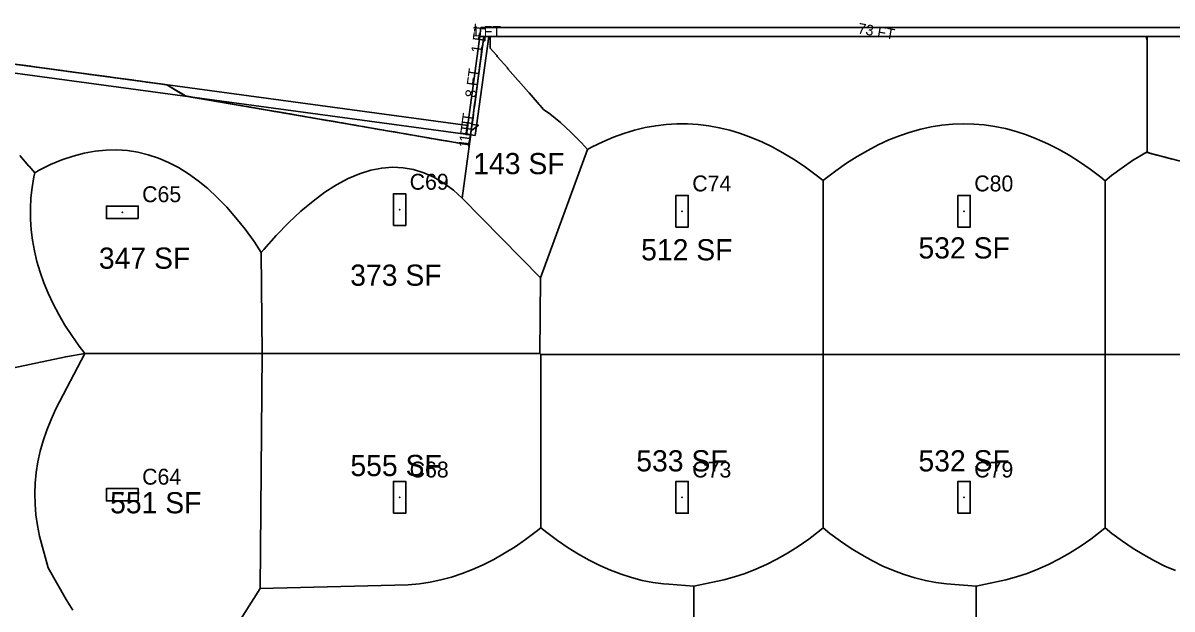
# Model space of a CAD drawing. Header units: metres. Extents: x 3272 to 9634, y 5311 to 56288.
# Drawn here: x 6861 to 8162, y 39256 to 39920 of the extents above; entities that cross this region are included whole.
import ezdxf
from ezdxf.enums import TextEntityAlignment as Align

# ---------------------------------------------------------------- set-up
doc = ezdxf.new("R2010")
doc.units = ezdxf.units.M
for name, color, linetype in [('BOUNDARY', 5, 'Continuous'), ('COL-LABEL', 2, 'Continuous'), ('COLS', 2, 'Continuous'), ('FLOOR_4_AREA_LABELS', 3, 'Continuous'), ('FLOOR_4_BOUNDARY', 5, 'Continuous'), ('FLOOR_4_COLUMNS', 7, 'Continuous'), ('FLOOR_4_FASCADE_COLUMNS', 30, 'Continuous'), ('FLOOR_4_FASCADE_WALLS', 4, 'Continuous'), ('FLOOR_4_LARGE_TRIBUTARY', 6, 'Continuous'), ('FLOOR_4_TRIBUTARY_COL_45', 2, 'Continuous'), ('FLOOR_4_TRIBUTARY_COL_46', 2, 'Continuous'), ('FLOOR_4_TRIBUTARY_COL_49', 2, 'Continuous'), ('FLOOR_4_TRIBUTARY_COL_50', 2, 'Continuous'), ('FLOOR_4_TRIBUTARY_COL_54', 2, 'Continuous'), ('FLOOR_4_TRIBUTARY_COL_58', 2, 'Continuous'), ('FLOOR_4_TRIBUTARY_COL_59', 2, 'Continuous'), ('FLOOR_4_TRIBUTARY_COL_62', 2, 'Continuous'), ('FLOOR_4_TRIBUTARY_COL_63', 2, 'Continuous'), ('FLOOR_4_TRIBUTARY_COL_64', 2, 'Continuous'), ('FLOOR_4_WALL_TRIBUTARY_117', 1, 'Continuous'), ('FLOOR_4_WALL_TRIBUTARY_118', 1, 'Continuous'), ('FLOOR_4_WALL_TRIBUTARY_120', 1, 'Continuous'), ('FLOOR_4_WALL_TRIBUTARY_121', 1, 'Continuous'), ('FLOOR_4_WALL_TRIBUTARY_136', 1, 'Continuous'), ('FLOOR_4_WALL_TRIBUTARY_137', 1, 'Continuous'), ('FLOOR_4_WALL_TRIBUTARY_138', 1, 'Continuous'), ('FLOOR_4_WALL_TRIBUTARY_139', 1, 'Continuous'), ('WALL', 4, 'Continuous')]:
    doc.layers.add(name, color=color, linetype=linetype)

msp = doc.modelspace()

# ---------------------------------------------------------------- linework, layer by layer
at = {"layer": 'BOUNDARY'}
msp.add_lwpolyline([(6775.3, 39884), (7023.9, 39850.3), (7045, 39837.5), (7366.2, 39782.2), (7382.6, 39905), (8133.7, 39905), (8133.7, 39773.5), (8214.7, 39752.6)], dxfattribs=at)
at = {"layer": 'COLS'}
for points in [[(7280.2, 39690.9), (7294.2, 39690.9), (7294.2, 39726.9), (7280.2, 39726.9)], [(7600.2, 39689), (7614.2, 39689), (7614.2, 39725), (7600.2, 39725)], [(7919.5, 39689), (7933.5, 39689), (7933.5, 39725), (7919.5, 39725)], [(6991.3, 39698.8), (6991.3, 39712.8), (6955.3, 39712.8), (6955.3, 39698.8)], [(7280.2, 39364.9), (7294.2, 39364.9), (7294.2, 39400.9), (7280.2, 39400.9)], [(7600.2, 39364.9), (7614.2, 39364.9), (7614.2, 39400.9), (7600.2, 39400.9)], [(7919.5, 39364.9), (7933.5, 39364.9), (7933.5, 39400.9), (7919.5, 39400.9)], [(6991.3, 39378.8), (6991.3, 39392.8), (6955.3, 39392.8), (6955.3, 39378.8)]]:
    msp.add_lwpolyline(points, close=True, dxfattribs=at)
at = {"layer": 'FLOOR_4_BOUNDARY'}
msp.add_lwpolyline([(6775.3, 39884), (7023.9, 39850.3), (7045, 39837.5), (7366.2, 39782.2), (7382.6, 39905), (8133.7, 39905), (8133.7, 39773.5), (8214.7, 39752.6)], dxfattribs=at)
at = {"layer": 'FLOOR_4_COLUMNS'}
for p in [(7287.2, 39708.9), (6973.3, 39705.8), (7607.2, 39707), (7926.5, 39707), (6973.3, 39385.8), (7287.2, 39382.9), (7607.2, 39382.9), (7926.5, 39382.9)]:
    msp.add_point(p, dxfattribs=at)
at = {"layer": 'FLOOR_4_FASCADE_COLUMNS'}
msp.add_lwpolyline([(8133.7, 39774), (8139, 39772.1), (8144.8, 39770.6), (8150.6, 39769.1), (8156.4, 39767.6), (8162.2, 39766.1)], dxfattribs=at)
at = {"layer": 'FLOOR_4_FASCADE_WALLS'}
for points in [[(7381.8, 39899.1), (7382.6, 39905)], [(7382.6, 39905), (7388.6, 39905)], [(7388.6, 39905), (7394.6, 39905), (7400.6, 39905), (7406.6, 39905), (7412.6, 39905), (7418.6, 39905), (7424.6, 39905), (7430.6, 39905), (7436.6, 39905), (7442.6, 39905), (7448.6, 39905), (7454.6, 39905), (7460.6, 39905), (7466.6, 39905), (7472.6, 39905), (7478.6, 39905), (7484.6, 39905), (7490.6, 39905), (7496.6, 39905), (7502.6, 39905), (7508.6, 39905), (7514.6, 39905), (7520.6, 39905), (7526.6, 39905), (7532.6, 39905), (7538.6, 39905), (7544.6, 39905), (7550.6, 39905), (7556.6, 39905), (7562.6, 39905), (7568.6, 39905), (7574.6, 39905), (7580.6, 39905), (7586.6, 39905), (7592.6, 39905), (7598.6, 39905), (7604.6, 39905), (7610.6, 39905), (7616.6, 39905), (7622.6, 39905), (7628.6, 39905), (7634.6, 39905), (7640.6, 39905), (7646.6, 39905), (7652.6, 39905), (7658.6, 39905), (7664.6, 39905), (7670.6, 39905), (7676.6, 39905), (7682.6, 39905), (7688.6, 39905), (7694.6, 39905), (7700.6, 39905), (7706.6, 39905), (7712.6, 39905), (7718.6, 39905), (7724.6, 39905), (7730.6, 39905), (7736.6, 39905), (7742.6, 39905), (7748.6, 39905), (7754.6, 39905), (7760.6, 39905), (7766.6, 39905), (7772.6, 39905), (7778.6, 39905), (7784.6, 39905), (7790.6, 39905), (7796.6, 39905), (7802.6, 39905), (7808.6, 39905), (7814.6, 39905), (7820.6, 39905), (7826.6, 39905), (7832.6, 39905), (7838.6, 39905), (7844.6, 39905), (7850.6, 39905), (7856.6, 39905), (7862.6, 39905), (7868.6, 39905), (7874.6, 39905), (7880.6, 39905), (7886.6, 39905), (7892.6, 39905), (7898.6, 39905), (7904.6, 39905), (7910.6, 39905), (7916.6, 39905), (7922.6, 39905), (7928.6, 39905), (7934.6, 39905), (7940.6, 39905), (7946.6, 39905), (7952.6, 39905), (7958.6, 39905), (7964.6, 39905), (7970.6, 39905), (7976.6, 39905), (7982.6, 39905), (7988.6, 39905), (7994.6, 39905), (8000.6, 39905), (8006.6, 39905), (8012.6, 39905), (8018.6, 39905), (8024.6, 39905), (8030.6, 39905), (8036.6, 39905), (8042.6, 39905), (8048.6, 39905), (8054.6, 39905), (8060.6, 39905), (8066.6, 39905), (8072.6, 39905), (8078.6, 39905), (8084.6, 39905), (8090.6, 39905), (8096.6, 39905), (8102.6, 39905), (8108.6, 39905), (8114.6, 39905), (8120.6, 39905), (8126.6, 39905), (8132.6, 39905), (8133.7, 39900), (8133.7, 39894), (8133.7, 39888), (8133.7, 39882), (8133.7, 39876), (8133.7, 39870), (8133.7, 39864), (8133.7, 39858), (8133.7, 39852), (8133.7, 39846), (8133.7, 39840), (8133.7, 39834), (8133.7, 39828), (8133.7, 39822), (8133.7, 39816), (8133.7, 39810), (8133.7, 39804), (8133.7, 39798), (8133.7, 39792), (8133.7, 39786), (8133.7, 39780), (8133.7, 39774)], [(7369.1, 39803.9), (7369.9, 39809.9), (7370.7, 39815.8), (7371.5, 39821.8), (7372.3, 39827.7), (7373.1, 39833.7), (7373.9, 39839.6), (7374.7, 39845.6), (7375.5, 39851.5), (7376.2, 39857.5), (7377, 39863.4), (7377.8, 39869.4), (7378.6, 39875.3), (7379.4, 39881.2), (7380.2, 39887.2), (7381, 39893.1), (7381.8, 39899.1)], [(6858, 39872.8), (6863.9, 39872), (6869.9, 39871.2), (6875.8, 39870.3), (6881.7, 39869.5), (6887.7, 39868.7), (6893.6, 39867.9), (6899.6, 39867.1), (6905.5, 39866.3), (6911.5, 39865.5), (6917.4, 39864.7), (6923.4, 39863.9), (6929.3, 39863.1), (6935.3, 39862.3), (6941.2, 39861.5), (6947.1, 39860.7), (6953.1, 39859.9), (6959, 39859.1), (6965, 39858.2), (6970.9, 39857.4), (6976.9, 39856.6), (6982.8, 39855.8), (6988.8, 39855), (6994.7, 39854.2), (7000.7, 39853.4), (7006.6, 39852.6), (7012.5, 39851.8), (7018.5, 39851), (7024.4, 39850), (7029.5, 39846.9), (7034.6, 39843.8), (7039.8, 39840.7), (7044.9, 39837.6), (7050.8, 39836.5), (7056.7, 39835.5), (7062.6, 39834.5), (7068.5, 39833.5), (7074.5, 39832.4), (7080.4, 39831.4), (7086.3, 39830.4), (7092.2, 39829.4), (7098.1, 39828.4), (7104, 39827.3), (7109.9, 39826.3), (7115.8, 39825.3), (7121.8, 39824.3), (7127.7, 39823.3), (7133.6, 39822.2), (7139.5, 39821.2), (7145.4, 39820.2), (7151.3, 39819.2), (7157.2, 39818.2), (7163.2, 39817.2), (7169.1, 39816.1), (7175, 39815.1), (7180.9, 39814.1), (7186.8, 39813.1), (7192.7, 39812.1), (7198.6, 39811), (7204.5, 39810), (7210.5, 39809), (7216.4, 39808), (7222.3, 39807), (7228.2, 39805.9), (7234.1, 39804.9), (7240, 39803.9), (7245.9, 39802.9), (7251.8, 39801.9), (7257.8, 39800.8), (7263.7, 39799.8), (7269.6, 39798.8), (7275.5, 39797.8), (7281.4, 39796.8), (7287.3, 39795.8), (7293.2, 39794.7), (7299.1, 39793.7), (7305.1, 39792.7), (7311, 39791.7), (7316.9, 39790.7), (7322.8, 39789.6), (7328.7, 39788.6), (7334.6, 39787.6), (7340.5, 39786.6), (7346.4, 39785.6), (7352.4, 39784.5), (7358.3, 39783.5), (7364.2, 39782.5), (7366.7, 39786.1), (7367.5, 39792)], [(7368.3, 39798), (7369.1, 39803.9)], [(7367.5, 39792), (7368.3, 39798)]]:
    msp.add_lwpolyline(points, dxfattribs=at)
at = {"layer": 'FLOOR_4_LARGE_TRIBUTARY'}
for points in [[(7368.5, 39799.4), (7369.8, 39799.3), (7376.5, 39804.4), (7369.3, 39805.4), (7370.4, 39813.3), (7371.9, 39825.2), (7373.5, 39837.1), (7375.1, 39849), (7376.7, 39860.9), (7378.3, 39872.8), (7379.9, 39884.7), (7381.5, 39896.6), (7382.1, 39901.3), (7383.7, 39900), (7383.7, 39905), (7389.7, 39905), (7389.7, 39891.6), (7397.3, 39883.3), (7397.8, 39882.3), (7409.3, 39869.4), (7409.8, 39868.5), (7421.3, 39855.6), (7421.9, 39854.8), (7433.3, 39841.9), (7433.9, 39841), (7445.3, 39828.1), (7445.9, 39827.3), (7450.4, 39822.1), (7457.3, 39817.4), (7469.3, 39807.7), (7481.3, 39796.7), (7493.3, 39784.5), (7500, 39777), (7446.7, 39631.6), (7358.3, 39722), (7368.1, 39794.5), (7367.8, 39794.5), (7368.5, 39799.4)], [(7383.7, 39900), (7382.1, 39901.3), (7382.6, 39905), (7383.7, 39905), (7383.7, 39900)], [(7829.3, 39905), (7841.3, 39905), (7853.3, 39905), (7865.3, 39905), (7877.3, 39905), (7889.3, 39905), (7901.3, 39905), (7913.3, 39905), (7925.3, 39905), (7937.3, 39905), (7949.3, 39905), (7961.3, 39905), (7973.3, 39905), (7985.3, 39905), (7997.3, 39905), (8009.3, 39905), (8021.3, 39905), (8033.3, 39905), (8045.3, 39905), (8057.3, 39905), (8069.3, 39905), (8081.3, 39905), (8093.3, 39905), (8105.3, 39905), (8117.3, 39905), (8129.3, 39905), (8133.7, 39905), (8133.7, 39774.3), (8129.3, 39771.8), (8117.3, 39764.4), (8105.3, 39756.3), (8093.3, 39747.4), (8086.1, 39741.6), (8081.3, 39745.6), (8069.3, 39754.6), (8057.3, 39762.9), (8045.3, 39770.4), (8033.3, 39777.3), (8021.3, 39783.4), (8009.3, 39788.8), (7997.3, 39793.4), (7985.3, 39797.4), (7973.3, 39800.6), (7961.3, 39803), (7949.3, 39804.8), (7937.3, 39805.8), (7925.3, 39806.1), (7913.3, 39805.7), (7901.3, 39804.5), (7889.3, 39802.6), (7877.3, 39800), (7865.3, 39796.6), (7853.3, 39792.6), (7841.3, 39787.8), (7829.3, 39782.2), (7817.3, 39776), (7805.3, 39769), (7793.3, 39761.3), (7781.3, 39752.9), (7769.3, 39743.7), (7766.8, 39741.7), (7757.3, 39749.2), (7745.3, 39757.9), (7733.3, 39765.9), (7721.3, 39773.2), (7709.3, 39779.8), (7697.3, 39785.6), (7685.3, 39790.7), (7673.3, 39795), (7661.3, 39798.7), (7649.3, 39801.6), (7637.3, 39803.8), (7625.3, 39805.3), (7613.3, 39806), (7601.3, 39806), (7589.3, 39805.3), (7577.3, 39803.8), (7565.3, 39801.7), (7553.3, 39798.8), (7541.3, 39795.1), (7529.3, 39790.8), (7517.3, 39785.7), (7505.3, 39779.9), (7500, 39777), (7493.3, 39784.5), (7481.3, 39796.7), (7469.3, 39807.7), (7457.3, 39817.4), (7450.4, 39822.1), (7445.9, 39827.3), (7445.3, 39828.1), (7433.9, 39841), (7433.3, 39841.9), (7421.9, 39854.8), (7421.3, 39855.6), (7409.8, 39868.5), (7409.3, 39869.4), (7397.8, 39882.3), (7397.3, 39883.3), (7389.7, 39891.6), (7389.7, 39905), (7397.3, 39905), (7409.3, 39905), (7421.3, 39905), (7433.3, 39905), (7445.3, 39905), (7457.3, 39905), (7469.3, 39905), (7481.3, 39905), (7493.3, 39905), (7505.3, 39905), (7517.3, 39905), (7529.3, 39905), (7541.3, 39905), (7553.3, 39905), (7565.3, 39905), (7577.3, 39905), (7589.3, 39905), (7601.3, 39905), (7613.3, 39905), (7625.3, 39905), (7637.3, 39905), (7649.3, 39905), (7661.3, 39905), (7673.3, 39905), (7685.3, 39905), (7697.3, 39905), (7709.3, 39905), (7721.3, 39905), (7733.3, 39905), (7745.3, 39905), (7757.3, 39905), (7769.3, 39905), (7781.3, 39905), (7793.3, 39905), (7805.3, 39905), (7817.3, 39905), (7829.3, 39905)], [(7369.3, 39805.4), (7376.5, 39804.4), (7369.8, 39799.3), (7368.5, 39799.4), (7369.3, 39805.4)], [(7446.7, 39631.6), (7500, 39777), (7505.3, 39779.9), (7517.3, 39785.7), (7529.3, 39790.8), (7541.3, 39795.1), (7553.3, 39798.8), (7565.3, 39801.7), (7577.3, 39803.8), (7589.3, 39805.3), (7601.3, 39806), (7613.3, 39806), (7625.3, 39805.3), (7637.3, 39803.8), (7649.3, 39801.6), (7661.3, 39798.7), (7673.3, 39795), (7685.3, 39790.7), (7697.3, 39785.6), (7709.3, 39779.8), (7721.3, 39773.2), (7733.3, 39765.9), (7745.3, 39757.9), (7757.3, 39749.2), (7766.8, 39741.7), (7766.8, 39544.9), (7447.2, 39544.9), (7446.2, 39545.9), (7446.7, 39631.6)], [(7766.8, 39741.7), (7769.3, 39743.7), (7781.3, 39752.9), (7793.3, 39761.3), (7805.3, 39769), (7817.3, 39776), (7829.3, 39782.2), (7841.3, 39787.8), (7853.3, 39792.6), (7865.3, 39796.6), (7877.3, 39800), (7889.3, 39802.6), (7901.3, 39804.5), (7913.3, 39805.7), (7925.3, 39806.1), (7937.3, 39805.8), (7949.3, 39804.8), (7961.3, 39803), (7973.3, 39800.6), (7985.3, 39797.4), (7997.3, 39793.4), (8009.3, 39788.8), (8021.3, 39783.4), (8033.3, 39777.3), (8045.3, 39770.4), (8057.3, 39762.9), (8069.3, 39754.6), (8081.3, 39745.6), (8086.1, 39741.6), (8086.1, 39544.9), (7766.8, 39544.9), (7766.8, 39544.9), (7766.8, 39741.7)], [(6871.6, 39674.1), (6870.1, 39686.1), (6869.3, 39698.1), (6869.2, 39710.1), (6869.8, 39722.1), (6871.1, 39734.1), (6873.1, 39746.1), (6874.1, 39750.6), (6879.2, 39753.5), (6892.1, 39759.8), (6905, 39765.2), (6917.7, 39769.5), (6930.2, 39772.7), (6942.6, 39775), (6954.9, 39776.3), (6967.1, 39776.5), (6979.1, 39775.7), (6990.9, 39773.9), (7002.6, 39771.1), (7014.2, 39767.2), (7025.7, 39762.3), (7037, 39756.5), (7048.2, 39749.5), (7059.2, 39741.6), (7070.1, 39732.7), (7080.9, 39722.7), (7091.5, 39711.7), (7102, 39699.7), (7112.3, 39686.7), (7122.5, 39672.6), (7130.7, 39660.4), (7131.8, 39545.9), (7131.7, 39545.8), (6930.8, 39545.8), (6930.8, 39545.8), (6924.5, 39554.1), (6916.1, 39566.1), (6908.4, 39578.1), (6901.3, 39590.1), (6895, 39602.1), (6889.4, 39614.1), (6884.4, 39626.1), (6880.2, 39638.1), (6876.6, 39650.1), (6873.8, 39662.1), (6871.6, 39674.1)], [(8393.3, 39751.1), (8405.3, 39741.8), (8405.6, 39741.6), (8405.6, 39544.9), (8086.1, 39544.9), (8086.1, 39544.9), (8086.1, 39741.6), (8093.3, 39747.4), (8105.3, 39756.3), (8117.3, 39764.4), (8129.3, 39771.8), (8133.7, 39774.3), (8133.7, 39773.5), (8214.7, 39752.6), (8241.8, 39740), (8323.9, 39722.2), (8348.2, 39710.6), (8392.9, 39715.6), (8392.9, 39751.4), (8393.3, 39751.1)], [(7133.4, 39663.7), (7147.7, 39679.7), (7161.8, 39694.2), (7175.6, 39707.2), (7189.3, 39718.6), (7202.8, 39728.6), (7216, 39737.1), (7229.1, 39744.1), (7241.9, 39749.5), (7254.6, 39753.5), (7267, 39755.9), (7279.2, 39756.8), (7291.3, 39756.3), (7303.1, 39754.2), (7314.7, 39750.6), (7326.1, 39745.5), (7337.4, 39738.9), (7348.4, 39730.8), (7358.3, 39722), (7446.7, 39631.6), (7446.2, 39545.9), (7131.8, 39545.9), (7130.7, 39660.4), (7133.4, 39663.7)], [(7131.8, 39545.9), (7446.2, 39545.9), (7447.2, 39544.9), (7447.2, 39348.5), (7442, 39344.4), (7430, 39335.3), (7418, 39327), (7406, 39319.5), (7394, 39312.6), (7382, 39306.5), (7370, 39301.1), (7358, 39296.5), (7346, 39292.5), (7334, 39289.3), (7322, 39286.9), (7310, 39285.1), (7297, 39284), (7129.3, 39279.8), (7131.7, 39545.8), (7131.8, 39545.9)], [(7447.2, 39348.5), (7447.2, 39544.9), (7766.8, 39544.9), (7766.8, 39544.9), (7766.8, 39348.2), (7762.6, 39344.8), (7750.6, 39335.7), (7738.6, 39327.4), (7726.6, 39319.8), (7714.6, 39312.9), (7702.6, 39306.8), (7690.6, 39301.4), (7678.6, 39296.7), (7666.6, 39292.7), (7654.6, 39289.5), (7620.4, 39282.3), (7592.2, 39284.5), (7586, 39284.9), (7574, 39286.6), (7562, 39288.9), (7550, 39292), (7538, 39295.9), (7526, 39300.4), (7514, 39305.7), (7502, 39311.7), (7490, 39318.4), (7478, 39325.9), (7466, 39334.1), (7454, 39343), (7447.2, 39348.5)], [(7766.8, 39348.2), (7766.8, 39544.9), (8086.1, 39544.9), (8086.1, 39544.9), (8086.1, 39348.2), (8081.9, 39344.8), (8069.9, 39335.7), (8057.9, 39327.4), (8045.9, 39319.8), (8033.9, 39312.9), (8021.9, 39306.8), (8009.9, 39301.4), (7997.9, 39296.7), (7985.9, 39292.7), (7973.9, 39289.5), (7940.2, 39282.4), (7906.6, 39284.8), (7894.6, 39286.4), (7882.6, 39288.7), (7870.6, 39291.7), (7858.6, 39295.4), (7846.6, 39299.9), (7834.6, 39305.1), (7822.6, 39311), (7810.6, 39317.7), (7798.6, 39325.1), (7786.6, 39333.2), (7774.6, 39342), (7766.8, 39348.2)]]:
    msp.add_lwpolyline(points, close=True, dxfattribs=at)
for points in [[(6853.2, 39873.4), (6865.1, 39871.8), (6877, 39870.2), (6888.8, 39868.6), (6900.7, 39867), (6912.6, 39865.3), (6924.5, 39863.7), (6936.4, 39862.1), (6948.3, 39860.5), (6960.2, 39858.9), (6972.1, 39857.3), (6984, 39855.7), (6995.9, 39854.1), (7007.8, 39852.4), (7019.6, 39850.8), (7023.9, 39850.3), (7031, 39846), (7031.8, 39845.5), (7037.4, 39842.1), (7045, 39837.5), (7047.9, 39837), (7059.8, 39835), (7071.6, 39832.9), (7083.4, 39830.9), (7095.3, 39828.8), (7107.1, 39826.8), (7118.9, 39824.8), (7130.8, 39822.7), (7142.6, 39820.7), (7154.4, 39818.7), (7166.3, 39816.6), (7178.1, 39814.6), (7189.9, 39812.5), (7201.8, 39810.5), (7213.6, 39808.5), (7225.4, 39806.4), (7237.3, 39804.4), (7249.1, 39802.3), (7260.9, 39800.3), (7272.8, 39798.3), (7284.6, 39796.2), (7296.4, 39794.2), (7308.3, 39792.1), (7320.1, 39790.1), (7331.9, 39788.1), (7343.8, 39786), (7355.6, 39784), (7366.2, 39782.2), (7367.8, 39794.5), (7368.1, 39794.5), (7358.3, 39722), (7348.4, 39730.8), (7337.4, 39738.9), (7326.1, 39745.5), (7314.7, 39750.6), (7303.1, 39754.2), (7291.3, 39756.3), (7279.2, 39756.8), (7267, 39755.9), (7254.6, 39753.5), (7241.9, 39749.5), (7229.1, 39744.1), (7216, 39737.1), (7202.8, 39728.6), (7189.3, 39718.6), (7175.6, 39707.2), (7161.8, 39694.2), (7147.7, 39679.7), (7133.4, 39663.7), (7130.7, 39660.4), (7122.5, 39672.6), (7112.3, 39686.7), (7102, 39699.7), (7091.5, 39711.7), (7080.9, 39722.7), (7070.1, 39732.7), (7059.2, 39741.6), (7048.2, 39749.5), (7037, 39756.5), (7025.7, 39762.3), (7014.2, 39767.2), (7002.6, 39771.1), (6990.9, 39773.9), (6979.1, 39775.7), (6967.1, 39776.5), (6954.9, 39776.3), (6942.6, 39775), (6930.2, 39772.7), (6917.7, 39769.5), (6905, 39765.2), (6892.1, 39759.8), (6879.2, 39753.5), (6874.1, 39750.6), (6867.7, 39758), (6867.6, 39758.1), (6857.2, 39770)], [(6857.2, 39770), (6867.6, 39758.1), (6867.7, 39758), (6874.1, 39750.6), (6873.1, 39746.1), (6871.1, 39734.1), (6869.8, 39722.1), (6869.2, 39710.1), (6869.3, 39698.1), (6870.1, 39686.1), (6871.6, 39674.1), (6873.8, 39662.1), (6876.6, 39650.1), (6880.2, 39638.1), (6884.4, 39626.1), (6889.4, 39614.1), (6895, 39602.1), (6901.3, 39590.1), (6908.4, 39578.1), (6916.1, 39566.1), (6924.5, 39554.1), (6930.8, 39545.8), (6909.3, 39542.1), (6785.7, 39515.9)], [(6785.7, 39515.9), (6909.3, 39542.1), (6930.8, 39545.8), (6930.8, 39545.8), (6898.1, 39483.1), (6892.6, 39471.1), (6887.8, 39459.1), (6883.7, 39447.1), (6880.3, 39435.1), (6877.7, 39423.1), (6875.8, 39411.1), (6874.6, 39399.1), (6874.2, 39387.1), (6874.5, 39375.1), (6875.5, 39363.1), (6877.2, 39351.1), (6879.7, 39339.1), (6889.3, 39303.1), (6909.8, 39267.1), (6917.3, 39255.1)], [(6917.3, 39255.1), (6909.8, 39267.1), (6889.3, 39303.1), (6879.7, 39339.1), (6877.2, 39351.1), (6875.5, 39363.1), (6874.5, 39375.1), (6874.2, 39387.1), (6874.6, 39399.1), (6875.8, 39411.1), (6877.7, 39423.1), (6880.3, 39435.1), (6883.7, 39447.1), (6887.8, 39459.1), (6892.6, 39471.1), (6898.1, 39483.1), (6898.1, 39483.1), (6930.8, 39545.8), (7131.7, 39545.8), (7129.3, 39279.8), (7070.6, 39186.8)], [(8165.9, 39299.9), (8153.9, 39305.1), (8141.9, 39311), (8129.9, 39317.7), (8117.9, 39325.1), (8105.9, 39333.2), (8093.9, 39342), (8086.1, 39348.2), (8086.1, 39348.2), (8086.1, 39544.9), (8405.6, 39544.9)], [(7070.6, 39186.8), (7129.3, 39279.8), (7297, 39284), (7310, 39285.1), (7322, 39286.9), (7334, 39289.3), (7346, 39292.5), (7358, 39296.5), (7370, 39301.1), (7382, 39306.5), (7394, 39312.6), (7406, 39319.5), (7418, 39327), (7430, 39335.3), (7442, 39344.4), (7447.2, 39348.5), (7454, 39343), (7466, 39334.1), (7478, 39325.9), (7490, 39318.4), (7502, 39311.7), (7514, 39305.7), (7526, 39300.4), (7538, 39295.9), (7550, 39292), (7562, 39288.9), (7574, 39286.6), (7586, 39284.9), (7592.2, 39284.5), (7620.4, 39282.3), (7620.4, 39237.6)], [(7620.4, 39237.6), (7620.4, 39282.3), (7654.6, 39289.5), (7666.6, 39292.7), (7678.6, 39296.7), (7690.6, 39301.4), (7702.6, 39306.8), (7714.6, 39312.9), (7726.6, 39319.8), (7738.6, 39327.4), (7750.6, 39335.7), (7762.6, 39344.8), (7766.8, 39348.2), (7774.6, 39342), (7786.6, 39333.2), (7798.6, 39325.1), (7810.6, 39317.7), (7822.6, 39311), (7834.6, 39305.1), (7846.6, 39299.9), (7858.6, 39295.4), (7870.6, 39291.7), (7882.6, 39288.7), (7894.6, 39286.4), (7906.6, 39284.8), (7940.2, 39282.4), (7940.2, 39235.4)], [(7940.2, 39235.4), (7940.2, 39282.4), (7973.9, 39289.5), (7985.9, 39292.7), (7997.9, 39296.7), (8009.9, 39301.4), (8021.9, 39306.8), (8033.9, 39312.9), (8045.9, 39319.8), (8057.9, 39327.4), (8069.9, 39335.7), (8081.9, 39344.8), (8086.1, 39348.2), (8093.9, 39342), (8105.9, 39333.2), (8117.9, 39325.1), (8129.9, 39317.7), (8141.9, 39311), (8153.9, 39305.1), (8165.9, 39299.9)]]:
    msp.add_lwpolyline(points, dxfattribs=at)
at = {"layer": 'FLOOR_4_TRIBUTARY_COL_45'}
msp.add_lwpolyline([(7766.8, 39348.2), (7766.8, 39544.9), (8086.1, 39544.9), (8086.1, 39544.9), (8086.1, 39348.2), (8081.9, 39344.8), (8069.9, 39335.7), (8057.9, 39327.4), (8045.9, 39319.8), (8033.9, 39312.9), (8021.9, 39306.8), (8009.9, 39301.4), (7997.9, 39296.7), (7985.9, 39292.7), (7973.9, 39289.5), (7940.2, 39282.4), (7906.6, 39284.8), (7894.6, 39286.4), (7882.6, 39288.7), (7870.6, 39291.7), (7858.6, 39295.4), (7846.6, 39299.9), (7834.6, 39305.1), (7822.6, 39311), (7810.6, 39317.7), (7798.6, 39325.1), (7786.6, 39333.2), (7774.6, 39342), (7766.8, 39348.2)], close=True, dxfattribs=at)
at = {"layer": 'FLOOR_4_TRIBUTARY_COL_46'}
msp.add_lwpolyline([(8165.9, 39299.9), (8153.9, 39305.1), (8141.9, 39311), (8129.9, 39317.7), (8117.9, 39325.1), (8105.9, 39333.2), (8093.9, 39342), (8086.1, 39348.2), (8086.1, 39348.2), (8086.1, 39544.9), (8405.6, 39544.9)], dxfattribs=at)
at = {"layer": 'FLOOR_4_TRIBUTARY_COL_49'}
msp.add_lwpolyline([(7766.8, 39741.7), (7769.3, 39743.7), (7781.3, 39752.9), (7793.3, 39761.3), (7805.3, 39769), (7817.3, 39776), (7829.3, 39782.2), (7841.3, 39787.8), (7853.3, 39792.6), (7865.3, 39796.6), (7877.3, 39800), (7889.3, 39802.6), (7901.3, 39804.5), (7913.3, 39805.7), (7925.3, 39806.1), (7937.3, 39805.8), (7949.3, 39804.8), (7961.3, 39803), (7973.3, 39800.6), (7985.3, 39797.4), (7997.3, 39793.4), (8009.3, 39788.8), (8021.3, 39783.4), (8033.3, 39777.3), (8045.3, 39770.4), (8057.3, 39762.9), (8069.3, 39754.6), (8081.3, 39745.6), (8086.1, 39741.6), (8086.1, 39544.9), (7766.8, 39544.9), (7766.8, 39544.9), (7766.8, 39741.7)], close=True, dxfattribs=at)
at = {"layer": 'FLOOR_4_TRIBUTARY_COL_50'}
msp.add_lwpolyline([(8393.3, 39751.1), (8405.3, 39741.8), (8405.6, 39741.6), (8405.6, 39544.9), (8086.1, 39544.9), (8086.1, 39544.9), (8086.1, 39741.6), (8093.3, 39747.4), (8105.3, 39756.3), (8117.3, 39764.4), (8129.3, 39771.8), (8133.7, 39774.3), (8133.7, 39773.5), (8214.7, 39752.6), (8241.8, 39740), (8323.9, 39722.2), (8348.2, 39710.6), (8392.9, 39715.6), (8392.9, 39751.4), (8393.3, 39751.1)], close=True, dxfattribs=at)
at = {"layer": 'FLOOR_4_TRIBUTARY_COL_54'}
msp.add_lwpolyline([(6917.3, 39255.1), (6909.8, 39267.1), (6889.3, 39303.1), (6879.7, 39339.1), (6877.2, 39351.1), (6875.5, 39363.1), (6874.5, 39375.1), (6874.2, 39387.1), (6874.6, 39399.1), (6875.8, 39411.1), (6877.7, 39423.1), (6880.3, 39435.1), (6883.7, 39447.1), (6887.8, 39459.1), (6892.6, 39471.1), (6898.1, 39483.1), (6898.1, 39483.1), (6930.8, 39545.8), (7131.7, 39545.8), (7129.3, 39279.8), (7070.6, 39186.8)], dxfattribs=at)
at = {"layer": 'FLOOR_4_TRIBUTARY_COL_58'}
msp.add_lwpolyline([(7447.2, 39348.5), (7447.2, 39544.9), (7766.8, 39544.9), (7766.8, 39544.9), (7766.8, 39348.2), (7762.6, 39344.8), (7750.6, 39335.7), (7738.6, 39327.4), (7726.6, 39319.8), (7714.6, 39312.9), (7702.6, 39306.8), (7690.6, 39301.4), (7678.6, 39296.7), (7666.6, 39292.7), (7654.6, 39289.5), (7620.4, 39282.3), (7592.2, 39284.5), (7586, 39284.9), (7574, 39286.6), (7562, 39288.9), (7550, 39292), (7538, 39295.9), (7526, 39300.4), (7514, 39305.7), (7502, 39311.7), (7490, 39318.4), (7478, 39325.9), (7466, 39334.1), (7454, 39343), (7447.2, 39348.5)], close=True, dxfattribs=at)
at = {"layer": 'FLOOR_4_TRIBUTARY_COL_59'}
msp.add_lwpolyline([(7446.7, 39631.6), (7500, 39777), (7505.3, 39779.9), (7517.3, 39785.7), (7529.3, 39790.8), (7541.3, 39795.1), (7553.3, 39798.8), (7565.3, 39801.7), (7577.3, 39803.8), (7589.3, 39805.3), (7601.3, 39806), (7613.3, 39806), (7625.3, 39805.3), (7637.3, 39803.8), (7649.3, 39801.6), (7661.3, 39798.7), (7673.3, 39795), (7685.3, 39790.7), (7697.3, 39785.6), (7709.3, 39779.8), (7721.3, 39773.2), (7733.3, 39765.9), (7745.3, 39757.9), (7757.3, 39749.2), (7766.8, 39741.7), (7766.8, 39544.9), (7447.2, 39544.9), (7446.2, 39545.9), (7446.7, 39631.6)], close=True, dxfattribs=at)
at = {"layer": 'FLOOR_4_TRIBUTARY_COL_62'}
msp.add_lwpolyline([(7131.8, 39545.9), (7446.2, 39545.9), (7447.2, 39544.9), (7447.2, 39348.5), (7442, 39344.4), (7430, 39335.3), (7418, 39327), (7406, 39319.5), (7394, 39312.6), (7382, 39306.5), (7370, 39301.1), (7358, 39296.5), (7346, 39292.5), (7334, 39289.3), (7322, 39286.9), (7310, 39285.1), (7297, 39284), (7129.3, 39279.8), (7131.7, 39545.8), (7131.8, 39545.9)], close=True, dxfattribs=at)
at = {"layer": 'FLOOR_4_TRIBUTARY_COL_63'}
msp.add_lwpolyline([(7133.4, 39663.7), (7147.7, 39679.7), (7161.8, 39694.2), (7175.6, 39707.2), (7189.3, 39718.6), (7202.8, 39728.6), (7216, 39737.1), (7229.1, 39744.1), (7241.9, 39749.5), (7254.6, 39753.5), (7267, 39755.9), (7279.2, 39756.8), (7291.3, 39756.3), (7303.1, 39754.2), (7314.7, 39750.6), (7326.1, 39745.5), (7337.4, 39738.9), (7348.4, 39730.8), (7358.3, 39722), (7446.7, 39631.6), (7446.2, 39545.9), (7131.8, 39545.9), (7130.7, 39660.4), (7133.4, 39663.7)], close=True, dxfattribs=at)
at = {"layer": 'FLOOR_4_TRIBUTARY_COL_64'}
msp.add_lwpolyline([(6871.6, 39674.1), (6870.1, 39686.1), (6869.3, 39698.1), (6869.2, 39710.1), (6869.8, 39722.1), (6871.1, 39734.1), (6873.1, 39746.1), (6874.1, 39750.6), (6879.2, 39753.5), (6892.1, 39759.8), (6905, 39765.2), (6917.7, 39769.5), (6930.2, 39772.7), (6942.6, 39775), (6954.9, 39776.3), (6967.1, 39776.5), (6979.1, 39775.7), (6990.9, 39773.9), (7002.6, 39771.1), (7014.2, 39767.2), (7025.7, 39762.3), (7037, 39756.5), (7048.2, 39749.5), (7059.2, 39741.6), (7070.1, 39732.7), (7080.9, 39722.7), (7091.5, 39711.7), (7102, 39699.7), (7112.3, 39686.7), (7122.5, 39672.6), (7130.7, 39660.4), (7131.8, 39545.9), (7131.7, 39545.8), (6930.8, 39545.8), (6930.8, 39545.8), (6924.5, 39554.1), (6916.1, 39566.1), (6908.4, 39578.1), (6901.3, 39590.1), (6895, 39602.1), (6889.4, 39614.1), (6884.4, 39626.1), (6880.2, 39638.1), (6876.6, 39650.1), (6873.8, 39662.1), (6871.6, 39674.1)], close=True, dxfattribs=at)
at = {"layer": 'FLOOR_4_WALL_TRIBUTARY_117'}
msp.add_lwpolyline([(7620.4, 39237.6), (7620.4, 39282.3), (7654.6, 39289.5), (7666.6, 39292.7), (7678.6, 39296.7), (7690.6, 39301.4), (7702.6, 39306.8), (7714.6, 39312.9), (7726.6, 39319.8), (7738.6, 39327.4), (7750.6, 39335.7), (7762.6, 39344.8), (7766.8, 39348.2), (7774.6, 39342), (7786.6, 39333.2), (7798.6, 39325.1), (7810.6, 39317.7), (7822.6, 39311), (7834.6, 39305.1), (7846.6, 39299.9), (7858.6, 39295.4), (7870.6, 39291.7), (7882.6, 39288.7), (7894.6, 39286.4), (7906.6, 39284.8), (7940.2, 39282.4), (7940.2, 39235.4)], dxfattribs=at)
at = {"layer": 'FLOOR_4_WALL_TRIBUTARY_118'}
msp.add_lwpolyline([(7940.2, 39235.4), (7940.2, 39282.4), (7973.9, 39289.5), (7985.9, 39292.7), (7997.9, 39296.7), (8009.9, 39301.4), (8021.9, 39306.8), (8033.9, 39312.9), (8045.9, 39319.8), (8057.9, 39327.4), (8069.9, 39335.7), (8081.9, 39344.8), (8086.1, 39348.2), (8093.9, 39342), (8105.9, 39333.2), (8117.9, 39325.1), (8129.9, 39317.7), (8141.9, 39311), (8153.9, 39305.1), (8165.9, 39299.9)], dxfattribs=at)
at = {"layer": 'FLOOR_4_WALL_TRIBUTARY_120'}
msp.add_lwpolyline([(6785.7, 39515.9), (6909.3, 39542.1), (6930.8, 39545.8), (6930.8, 39545.8), (6898.1, 39483.1), (6892.6, 39471.1), (6887.8, 39459.1), (6883.7, 39447.1), (6880.3, 39435.1), (6877.7, 39423.1), (6875.8, 39411.1), (6874.6, 39399.1), (6874.2, 39387.1), (6874.5, 39375.1), (6875.5, 39363.1), (6877.2, 39351.1), (6879.7, 39339.1), (6889.3, 39303.1), (6909.8, 39267.1), (6917.3, 39255.1)], dxfattribs=at)
at = {"layer": 'FLOOR_4_WALL_TRIBUTARY_121'}
msp.add_lwpolyline([(6857.2, 39770), (6867.6, 39758.1), (6867.7, 39758), (6874.1, 39750.6), (6873.1, 39746.1), (6871.1, 39734.1), (6869.8, 39722.1), (6869.2, 39710.1), (6869.3, 39698.1), (6870.1, 39686.1), (6871.6, 39674.1), (6873.8, 39662.1), (6876.6, 39650.1), (6880.2, 39638.1), (6884.4, 39626.1), (6889.4, 39614.1), (6895, 39602.1), (6901.3, 39590.1), (6908.4, 39578.1), (6916.1, 39566.1), (6924.5, 39554.1), (6930.8, 39545.8), (6909.3, 39542.1), (6785.7, 39515.9)], dxfattribs=at)
at = {"layer": 'FLOOR_4_WALL_TRIBUTARY_136'}
msp.add_lwpolyline([(7070.6, 39186.8), (7129.3, 39279.8), (7297, 39284), (7310, 39285.1), (7322, 39286.9), (7334, 39289.3), (7346, 39292.5), (7358, 39296.5), (7370, 39301.1), (7382, 39306.5), (7394, 39312.6), (7406, 39319.5), (7418, 39327), (7430, 39335.3), (7442, 39344.4), (7447.2, 39348.5), (7454, 39343), (7466, 39334.1), (7478, 39325.9), (7490, 39318.4), (7502, 39311.7), (7514, 39305.7), (7526, 39300.4), (7538, 39295.9), (7550, 39292), (7562, 39288.9), (7574, 39286.6), (7586, 39284.9), (7592.2, 39284.5), (7620.4, 39282.3), (7620.4, 39237.6)], dxfattribs=at)
at = {"layer": 'FLOOR_4_WALL_TRIBUTARY_137'}
for points in [[(7383.7, 39900), (7382.1, 39901.3), (7382.6, 39905), (7383.7, 39905), (7383.7, 39900)], [(7829.3, 39905), (7841.3, 39905), (7853.3, 39905), (7865.3, 39905), (7877.3, 39905), (7889.3, 39905), (7901.3, 39905), (7913.3, 39905), (7925.3, 39905), (7937.3, 39905), (7949.3, 39905), (7961.3, 39905), (7973.3, 39905), (7985.3, 39905), (7997.3, 39905), (8009.3, 39905), (8021.3, 39905), (8033.3, 39905), (8045.3, 39905), (8057.3, 39905), (8069.3, 39905), (8081.3, 39905), (8093.3, 39905), (8105.3, 39905), (8117.3, 39905), (8129.3, 39905), (8133.7, 39905), (8133.7, 39774.3), (8129.3, 39771.8), (8117.3, 39764.4), (8105.3, 39756.3), (8093.3, 39747.4), (8086.1, 39741.6), (8081.3, 39745.6), (8069.3, 39754.6), (8057.3, 39762.9), (8045.3, 39770.4), (8033.3, 39777.3), (8021.3, 39783.4), (8009.3, 39788.8), (7997.3, 39793.4), (7985.3, 39797.4), (7973.3, 39800.6), (7961.3, 39803), (7949.3, 39804.8), (7937.3, 39805.8), (7925.3, 39806.1), (7913.3, 39805.7), (7901.3, 39804.5), (7889.3, 39802.6), (7877.3, 39800), (7865.3, 39796.6), (7853.3, 39792.6), (7841.3, 39787.8), (7829.3, 39782.2), (7817.3, 39776), (7805.3, 39769), (7793.3, 39761.3), (7781.3, 39752.9), (7769.3, 39743.7), (7766.8, 39741.7), (7757.3, 39749.2), (7745.3, 39757.9), (7733.3, 39765.9), (7721.3, 39773.2), (7709.3, 39779.8), (7697.3, 39785.6), (7685.3, 39790.7), (7673.3, 39795), (7661.3, 39798.7), (7649.3, 39801.6), (7637.3, 39803.8), (7625.3, 39805.3), (7613.3, 39806), (7601.3, 39806), (7589.3, 39805.3), (7577.3, 39803.8), (7565.3, 39801.7), (7553.3, 39798.8), (7541.3, 39795.1), (7529.3, 39790.8), (7517.3, 39785.7), (7505.3, 39779.9), (7500, 39777), (7493.3, 39784.5), (7481.3, 39796.7), (7469.3, 39807.7), (7457.3, 39817.4), (7450.4, 39822.1), (7445.9, 39827.3), (7445.3, 39828.1), (7433.9, 39841), (7433.3, 39841.9), (7421.9, 39854.8), (7421.3, 39855.6), (7409.8, 39868.5), (7409.3, 39869.4), (7397.8, 39882.3), (7397.3, 39883.3), (7389.7, 39891.6), (7389.7, 39905), (7397.3, 39905), (7409.3, 39905), (7421.3, 39905), (7433.3, 39905), (7445.3, 39905), (7457.3, 39905), (7469.3, 39905), (7481.3, 39905), (7493.3, 39905), (7505.3, 39905), (7517.3, 39905), (7529.3, 39905), (7541.3, 39905), (7553.3, 39905), (7565.3, 39905), (7577.3, 39905), (7589.3, 39905), (7601.3, 39905), (7613.3, 39905), (7625.3, 39905), (7637.3, 39905), (7649.3, 39905), (7661.3, 39905), (7673.3, 39905), (7685.3, 39905), (7697.3, 39905), (7709.3, 39905), (7721.3, 39905), (7733.3, 39905), (7745.3, 39905), (7757.3, 39905), (7769.3, 39905), (7781.3, 39905), (7793.3, 39905), (7805.3, 39905), (7817.3, 39905), (7829.3, 39905)]]:
    msp.add_lwpolyline(points, close=True, dxfattribs=at)
at = {"layer": 'FLOOR_4_WALL_TRIBUTARY_138'}
msp.add_lwpolyline([(7368.5, 39799.4), (7369.8, 39799.3), (7376.5, 39804.4), (7369.3, 39805.4), (7370.4, 39813.3), (7371.9, 39825.2), (7373.5, 39837.1), (7375.1, 39849), (7376.7, 39860.9), (7378.3, 39872.8), (7379.9, 39884.7), (7381.5, 39896.6), (7382.1, 39901.3), (7383.7, 39900), (7383.7, 39905), (7389.7, 39905), (7389.7, 39891.6), (7397.3, 39883.3), (7397.8, 39882.3), (7409.3, 39869.4), (7409.8, 39868.5), (7421.3, 39855.6), (7421.9, 39854.8), (7433.3, 39841.9), (7433.9, 39841), (7445.3, 39828.1), (7445.9, 39827.3), (7450.4, 39822.1), (7457.3, 39817.4), (7469.3, 39807.7), (7481.3, 39796.7), (7493.3, 39784.5), (7500, 39777), (7446.7, 39631.6), (7358.3, 39722), (7368.1, 39794.5), (7367.8, 39794.5), (7368.5, 39799.4)], close=True, dxfattribs=at)
at = {"layer": 'FLOOR_4_WALL_TRIBUTARY_139'}
msp.add_lwpolyline([(6853.2, 39873.4), (6865.1, 39871.8), (6877, 39870.2), (6888.8, 39868.6), (6900.7, 39867), (6912.6, 39865.3), (6924.5, 39863.7), (6936.4, 39862.1), (6948.3, 39860.5), (6960.2, 39858.9), (6972.1, 39857.3), (6984, 39855.7), (6995.9, 39854.1), (7007.8, 39852.4), (7019.6, 39850.8), (7023.9, 39850.3), (7031, 39846), (7031.8, 39845.5), (7037.4, 39842.1), (7045, 39837.5), (7047.9, 39837), (7059.8, 39835), (7071.6, 39832.9), (7083.4, 39830.9), (7095.3, 39828.8), (7107.1, 39826.8), (7118.9, 39824.8), (7130.8, 39822.7), (7142.6, 39820.7), (7154.4, 39818.7), (7166.3, 39816.6), (7178.1, 39814.6), (7189.9, 39812.5), (7201.8, 39810.5), (7213.6, 39808.5), (7225.4, 39806.4), (7237.3, 39804.4), (7249.1, 39802.3), (7260.9, 39800.3), (7272.8, 39798.3), (7284.6, 39796.2), (7296.4, 39794.2), (7308.3, 39792.1), (7320.1, 39790.1), (7331.9, 39788.1), (7343.8, 39786), (7355.6, 39784), (7366.2, 39782.2), (7367.8, 39794.5), (7368.1, 39794.5), (7358.3, 39722), (7348.4, 39730.8), (7337.4, 39738.9), (7326.1, 39745.5), (7314.7, 39750.6), (7303.1, 39754.2), (7291.3, 39756.3), (7279.2, 39756.8), (7267, 39755.9), (7254.6, 39753.5), (7241.9, 39749.5), (7229.1, 39744.1), (7216, 39737.1), (7202.8, 39728.6), (7189.3, 39718.6), (7175.6, 39707.2), (7161.8, 39694.2), (7147.7, 39679.7), (7133.4, 39663.7), (7130.7, 39660.4), (7122.5, 39672.6), (7112.3, 39686.7), (7102, 39699.7), (7091.5, 39711.7), (7080.9, 39722.7), (7070.1, 39732.7), (7059.2, 39741.6), (7048.2, 39749.5), (7037, 39756.5), (7025.7, 39762.3), (7014.2, 39767.2), (7002.6, 39771.1), (6990.9, 39773.9), (6979.1, 39775.7), (6967.1, 39776.5), (6954.9, 39776.3), (6942.6, 39775), (6930.2, 39772.7), (6917.7, 39769.5), (6905, 39765.2), (6892.1, 39759.8), (6879.2, 39753.5), (6874.1, 39750.6), (6867.7, 39758), (6867.6, 39758.1), (6857.2, 39770)], dxfattribs=at)
msp.add_lwpolyline([(7369.3, 39805.4), (7376.5, 39804.4), (7369.8, 39799.3), (7368.5, 39799.4), (7369.3, 39805.4)], close=True, dxfattribs=at)
at = {"layer": 'WALL'}
for points in [[(7372.9, 39792.8), (7367.5, 39793.5), (7363, 39794.1), (7378.1, 39905), (7388.2, 39905)], [(9443.3, 39905), (9335.4, 39905), (7378.1, 39905), (7379.4, 39915), (9606.8, 39915), (9606.8, 39905)], [(7363, 39794.1), (7361.9, 39794.3), (6765.3, 39875.3), (6765.3, 39885.3), (7364.4, 39804)]]:
    msp.add_lwpolyline(points, close=True, dxfattribs=at)

# ---------------------------------------------------------------- texts
at = {"layer": 'COL-LABEL'}
for s, p in [('C69', (7298.7, 39731.4)), ('C74', (7618.7, 39729.5)), ('C80', (7938, 39729.5)), ('C65', (6995.8, 39717.3)), ('C68', (7298.7, 39405.4)), ('C73', (7618.7, 39405.4)), ('C79', (7938, 39405.4)), ('C64', (6995.8, 39397.3))]:
    msp.add_text(s, height=18, dxfattribs=at).set_placement(p)
at = {"layer": 'FLOOR_4_AREA_LABELS'}
for s, p in [('143 SF', (7422.4, 39761)), ('512 SF', (7612.5, 39663.4)), ('532 SF', (7926.5, 39665.5)), ('347 SF', (6998.5, 39653.9)), ('373 SF', (7283.1, 39634.6)), ('533 SF', (7607, 39424.3)), ('532 SF', (7926.5, 39424.3)), ('555 SF', (7283.3, 39419)), ('551 SF', (7011.2, 39376.8))]:
    msp.add_text(s, height=24, dxfattribs=at).set_placement(p, align=Align.MIDDLE_CENTER)
at = {"layer": 'FLOOR_4_FASCADE_WALLS'}
for s, rotation, p in [('1 FT', 82.0347, (7376.3, 39902.9)), ('73 FT', -9.969, (7827.2, 39910.9)), ('8 FT', 82.3941, (7369.5, 39852.3)), ('1 FT', 82.3941, (7362, 39795.8)), ('1 FT', 82.3941, (7362.8, 39801.8))]:
    msp.add_text(s, height=12, rotation=rotation, dxfattribs=at).set_placement(p, align=Align.MIDDLE_CENTER)
msp.add_text('1 FT', height=12, dxfattribs=at).set_placement((7385.6, 39911), align=Align.MIDDLE_CENTER)

doc.saveas('drawing.dxf')
